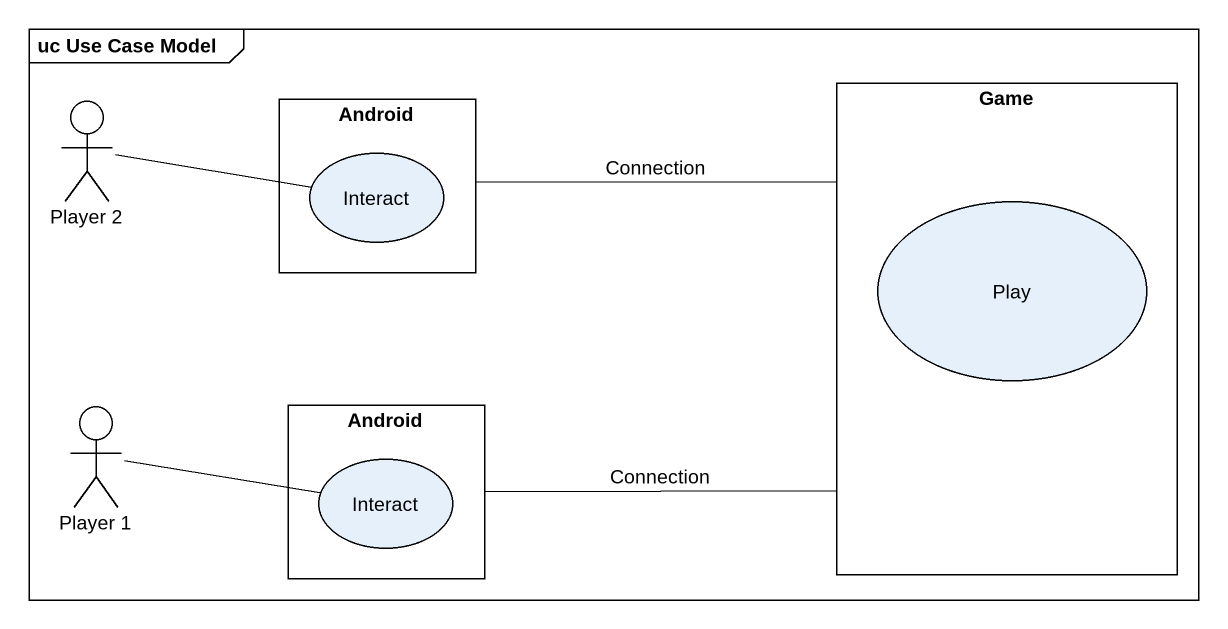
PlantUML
@startuml
mainframe uc Use Case Model
actor "Player 2" as Player_2
rectangle Android {
  usecase Interact
}
rectangle Game {
  usecase Play
}
rectangle "Android" as Android_2 {
  usecase "Interact" as Interact_2
}
actor "Player 1" as Player_1
Player_2 -right- Interact
Android -right- Game : Connection
Android_2 -right- Game : Connection
Player_1 -right- Interact_2
@enduml
